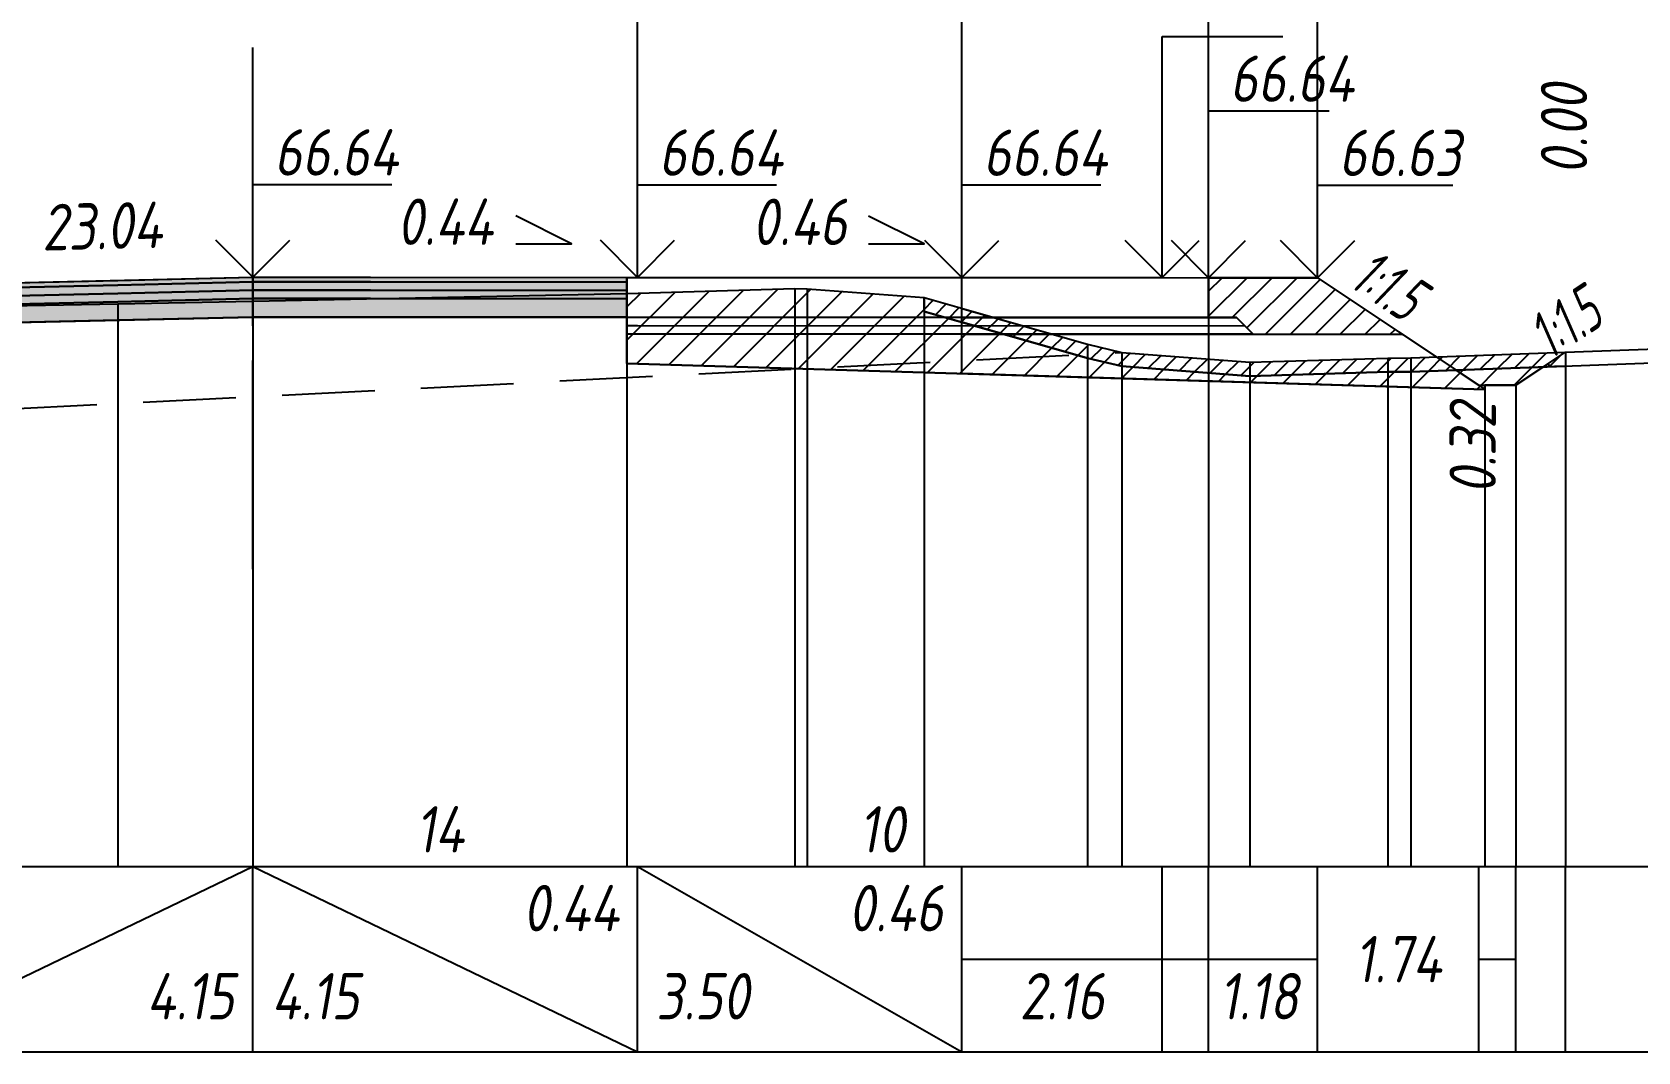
# Model space of a CAD drawing. Extents: x -717 to 1451, y -133302 to 233.
# Drawn here: x -247.6 to -161, y -124594.6 to -124539.6 of the extents above; entities that cross this region are included whole.
import ezdxf
from ezdxf.enums import TextEntityAlignment as Align

# ---------------------------------------------------------------- set-up
doc = ezdxf.new("R2010")
doc.units = 0
doc.linetypes.add('осевая2', pattern=[1.125, 0.75, -0.125, 0.125, -0.125])
doc.linetypes.add('штриховая', pattern=[0.75, 0.5, -0.25])
for name, color, linetype in [('Интерполированный поперечник', 2, 'Continuous'), ('Код_514', 1, 'Continuous'), ('Контур_0', 7, 'Continuous'), ('Контур_2521', 7, 'Continuous'), ('Контур_2564', 7, 'Continuous'), ('Контур_2660', 7, 'Continuous'), ('Контур_2665', 7, 'Continuous'), ('Контур_400', 7, 'Continuous'), ('Контур_508', 7, 'Continuous'), ('Контур_512', 7, 'Continuous'), ('Контур_513', 7, 'Continuous'), ('Контур_818', 7, 'Continuous'), ('Красный поперечник', 1, 'Continuous'), ('Объём_2501', 7, 'Continuous'), ('Объём_2564', 7, 'Continuous'), ('Объём_2650', 7, 'Continuous'), ('Объём_2660', 7, 'Continuous'), ('Объём_2661', 7, 'Continuous'), ('Объём_2662', 7, 'Continuous'), ('Объём_2663', 7, 'Continuous'), ('Объём_2664', 7, 'Continuous'), ('Объём_2665', 7, 'Continuous'), ('Объём_2666', 7, 'Continuous'), ('Объём_2667', 7, 'Continuous'), ('Объём_2668', 7, 'Continuous'), ('Объём_2669', 7, 'Continuous'), ('Объём_2675', 7, 'Continuous'), ('Объём_2753', 7, 'Continuous'), ('Ось', 1, 'осевая2'), ('Откосы', 7, 'Continuous'), ('Отметки покрытия', 7, 'Continuous'), ('Рабочие отметки', 7, 'Continuous'), ('Слои выравнивания', 7, 'Continuous'), ('Таблица', 7, 'Continuous'), ('Уклоны проезжей части', 7, 'Continuous'), ('Черный поперечник', 3, 'Continuous')]:
    doc.layers.add(name, color=color, linetype=linetype)
for name, color, linetype, true_color in [('Контур_2540', 2, 'Continuous', 0xffff00), ('Контур_2560', 2, 'Continuous', 0xffff00), ('Контур_2561', 7, 'Continuous', 0xff8040), ('Контур_2562', 3, 'Continuous', 0x00ff00), ('Контур_2563', 7, 'Continuous', 0xff8000), ('Контур_2570', 7, 'Continuous', 0x80ff00), ('Контур_2725', 7, 'Continuous', 0x323232), ('Контур_2736', 4, 'Continuous', 0x00ffff), ('Контур_2737', 4, 'Continuous', 0x00ffff), ('Контур_2738', 4, 'Continuous', 0x00ffff), ('Контур_2739', 4, 'Continuous', 0x00ffff), ('Контур_2741', 4, 'Continuous', 0x00ffff), ('Контур_2742', 4, 'Continuous', 0x00ffff), ('Контур_2743', 4, 'Continuous', 0x00ffff), ('Контур_2744', 7, 'Continuous', 0xa4ffff), ('Контур_2745', 7, 'Continuous', 0xa4ffff), ('Контур_2747', 4, 'Continuous', 0x00ffff), ('Контур_2748', 4, 'Continuous', 0x00ffff), ('Контур_2749', 4, 'Continuous', 0x00ffff), ('Контур_2750', 4, 'Continuous', 0x00ffff), ('Контур_2751', 4, 'Continuous', 0x00ffff), ('Контур_2752', 4, 'Continuous', 0x00ffff), ('Контур_2760', 7, 'Continuous', 0x323232), ('Контур_2761', 7, 'Continuous', 0x323232), ('Контур_2762', 7, 'Continuous', 0x323232), ('Контур_2763', 7, 'Continuous', 0x323232), ('Контур_402', 7, 'Continuous', 0xff6464), ('Контур_703', 4, 'Continuous', 0x00ffff), ('Контур_705', 4, 'Continuous', 0x00ffff), ('Контур_707', 4, 'Continuous', 0x00ffff), ('Контур_720', 131, 'Continuous', 0xaaffff), ('Объём_2500', 7, 'Continuous', 0xc0c0c0), ('Объём_2520', 7, 'Continuous', 0x80ffff), ('Объём_2540', 2, 'Continuous', 0xffff00), ('Объём_2560', 2, 'Continuous', 0xffff00), ('Объём_2561', 7, 'Continuous', 0xff8040), ('Объём_2562', 3, 'Continuous', 0x00ff00), ('Объём_2563', 7, 'Continuous', 0xff8000), ('Объём_2570', 7, 'Continuous', 0x80ff00), ('Объём_2600', 7, 'Continuous', 0x808000), ('Объём_2746', 2, 'Continuous', 0xffff00)]:
    doc.layers.add(name, color=color, linetype=linetype, true_color=true_color)
doc.styles.get("Standard").update_dxf_attribs({"font": 'txt', "height": 2.5})
doc.styles.add('М', font='romand.shx', dxfattribs={"width": 0.8, "oblique": 10, "height": 2.5})
doc.dimstyles.new('ISO-25', dxfattribs={"dimtxt": 2.5, "dimasz": 2.5, "dimexe": 1.25, "dimexo": 0.625, "dimtad": 1, "dimtxsty": 'Standard', "dimcen": 2.5, "dimadec": 0, "dimazin": 0, "dimtfac": 1, "dimtmove": 0, "dimatfit": 3, "dimfxl": 1, "dimarcsym": 0})

# ---------------------------------------------------------------- blocks, each defined once
blk = doc.blocks.new('_Oblique')
at = {"color": 0, "linetype": 'ByBlock', "lineweight": -2}
blk.add_line((-0.5, -0.5), (0.5, 0.5), dxfattribs=at)
blk = doc.blocks.new('*D2624')
at = {"color": 0, "lineweight": -2, "transparency": 16777216}
for p, q in [((-184.136, -124552.268), (-184.136, -124528.62)), ((-178.252, -124552.271), (-178.252, -124528.62)), ((-184.136, -124529.87), (-178.252, -124529.87)), ((-178.252, -124529.87), (-170.151, -124529.87))]:
    blk.add_line(p, q, dxfattribs=at)
at = {"layer": 'Defpoints', "color": 0, "transparency": 16777216}
for p in [(-178.252, -124529.87), (-184.136, -124552.893), (-178.252, -124552.896)]:
    blk.add_point(p, dxfattribs=at)
at = {"color": 0, "lineweight": -2, "transparency": 16777216, "rotation": 180}
blk.add_blockref('_Oblique', (-184.136, -124529.87), dxfattribs=at)
at = {"color": 0, "lineweight": -2, "transparency": 16777216}
blk.add_blockref('_Oblique', (-178.252, -124529.87), dxfattribs=at)
at = {"color": 0, "transparency": 16777216, "insert": (-173.701, -124527.757), "char_height": 2.5, "width": 8.33333, "attachment_point": 5, "style": 'М'}
blk.add_mtext('1,18', dxfattribs=at)
blk = doc.blocks.new('*D2626')
at = {"color": 0, "lineweight": -2, "transparency": 16777216}
for p, q in [((-197.441, -124552.262), (-197.441, -124528.62)), ((-184.136, -124552.268), (-184.136, -124528.62)), ((-197.441, -124529.87), (-184.136, -124529.87))]:
    blk.add_line(p, q, dxfattribs=at)
at = {"layer": 'Defpoints', "color": 0, "transparency": 16777216}
for p in [(-184.136, -124529.87), (-197.441, -124552.887), (-184.136, -124552.893)]:
    blk.add_point(p, dxfattribs=at)
at = {"color": 0, "lineweight": -2, "transparency": 16777216, "rotation": 180}
blk.add_blockref('_Oblique', (-197.441, -124529.87), dxfattribs=at)
at = {"color": 0, "lineweight": -2, "transparency": 16777216}
blk.add_blockref('_Oblique', (-184.136, -124529.87), dxfattribs=at)
at = {"color": 0, "transparency": 16777216, "insert": (-190.789, -124527.757), "char_height": 2.5, "width": 10, "attachment_point": 5, "style": 'М'}
blk.add_mtext('2,66', dxfattribs=at)
blk = doc.blocks.new('*D2628')
at = {"color": 0, "lineweight": -2, "transparency": 16777216}
for p, q in [((-214.941, -124552.254), (-214.941, -124524.62)), ((-197.441, -124552.262), (-197.441, -124524.62)), ((-197.441, -124525.87), (-214.941, -124525.87))]:
    blk.add_line(p, q, dxfattribs=at)
at = {"layer": 'Defpoints', "color": 0, "transparency": 16777216}
for p in [(-214.941, -124525.87), (-214.941, -124552.879), (-197.441, -124552.887)]:
    blk.add_point(p, dxfattribs=at)
at = {"color": 0, "lineweight": -2, "transparency": 16777216, "rotation": 180}
blk.add_blockref('_Oblique', (-214.941, -124525.87), dxfattribs=at)
at = {"color": 0, "lineweight": -2, "transparency": 16777216}
blk.add_blockref('_Oblique', (-197.441, -124525.87), dxfattribs=at)
at = {"color": 0, "transparency": 16777216, "insert": (-206.191, -124523.757), "char_height": 2.5, "width": 9.58333, "attachment_point": 5, "style": 'М'}
blk.add_mtext('3,50', dxfattribs=at)
blk = doc.blocks.new('*D2629')
at = {"color": 0, "lineweight": -2, "transparency": 16777216}
for p, q in [((-197.441, -124552.262), (-197.441, -124524.62)), ((-178.252, -124552.271), (-178.252, -124524.62)), ((-178.252, -124525.87), (-197.441, -124525.87))]:
    blk.add_line(p, q, dxfattribs=at)
at = {"layer": 'Defpoints', "color": 0, "transparency": 16777216}
for p in [(-197.441, -124525.87), (-197.441, -124552.887), (-178.252, -124552.896)]:
    blk.add_point(p, dxfattribs=at)
at = {"color": 0, "lineweight": -2, "transparency": 16777216, "rotation": 180}
blk.add_blockref('_Oblique', (-197.441, -124525.87), dxfattribs=at)
at = {"color": 0, "lineweight": -2, "transparency": 16777216}
blk.add_blockref('_Oblique', (-178.252, -124525.87), dxfattribs=at)
at = {"color": 0, "transparency": 16777216, "insert": (-187.846, -124523.757), "char_height": 2.5, "width": 10, "attachment_point": 5, "style": 'М'}
blk.add_mtext('3,84', dxfattribs=at)
blk = doc.blocks.new('*D2631')
at = {"color": 0, "lineweight": -2, "transparency": 16777216}
for p, q in [((-311.441, -124554.319), (-311.441, -124516.62)), ((-178.252, -124552.271), (-178.252, -124516.62)), ((-311.441, -124517.87), (-178.252, -124517.87))]:
    blk.add_line(p, q, dxfattribs=at)
at = {"layer": 'Defpoints', "color": 0, "transparency": 16777216}
for p in [(-178.252, -124517.87), (-178.252, -124552.896), (-311.441, -124554.944)]:
    blk.add_point(p, dxfattribs=at)
at = {"color": 0, "lineweight": -2, "transparency": 16777216, "rotation": 180}
blk.add_blockref('_Oblique', (-311.441, -124517.87), dxfattribs=at)
at = {"color": 0, "lineweight": -2, "transparency": 16777216}
blk.add_blockref('_Oblique', (-178.252, -124517.87), dxfattribs=at)
at = {"color": 0, "transparency": 16777216, "insert": (-244.846, -124515.757), "char_height": 2.5, "width": 12.5, "attachment_point": 5, "style": 'М'}
blk.add_mtext('26,64', dxfattribs=at)

msp = doc.modelspace()

# ---------------------------------------------------------------- hatches: boundary and pattern name
at = {"layer": 'Объём_2563'}
h = msp.add_hatch(dxfattribs=at)
h.set_pattern_fill('ANSI31', color=256, scale=0.3)
h.set_pattern_definition([(45, (-429.7274, 17.4249), (-0.673519209, 0.673519209), [])])
h.paths.add_polyline_path([(-184.136, -124552.831), (-178.252, -124552.833), (-173.674, -124555.885), (-181.736, -124555.882), (-182.636, -124554.981), (-184.136, -124554.981)])
at = {"layer": 'Объём_2570'}
h = msp.add_hatch(dxfattribs=at)
h.set_pattern_fill('ANSI31', color=256, scale=0.2)
h.set_pattern_definition([(45, (-429.7274, 17.4249), (-0.449012806, 0.449012806), [])])
h.paths.add_polyline_path([(-164.884, -124557.593), (-173.222, -124557.901), (-174.469, -124557.913), (-181.908, -124558.143), (-188.812, -124557.608), (-190.674, -124557.166), (-199.479, -124554.654), (-199.479, -124553.904), (-190.674, -124556.416), (-188.812, -124556.858), (-181.908, -124557.393), (-174.469, -124557.163), (-173.222, -124557.151), (-164.884, -124556.843)])
at = {"layer": 'Объём_2600'}
h = msp.add_hatch(dxfattribs=at)
h.set_pattern_fill('ANSI31', color=6, scale=0.4)
h.set_pattern_definition([(45, (-429.7274, 17.4249), (-0.898025612, 0.898025612), [])])
h.paths.add_polyline_path([(-167.56, -124558.628), (-169.225, -124558.628), (-169.225, -124558.851), (-215.515, -124557.463), (-215.515, -124553.68), (-206.45, -124553.42), (-205.79, -124553.423), (-199.479, -124553.904), (-199.479, -124554.654), (-190.674, -124557.166), (-188.812, -124557.608), (-181.908, -124558.143), (-174.469, -124557.913), (-173.222, -124557.901), (-166.075, -124557.637)])
h = msp.add_hatch(dxfattribs=at)
h.set_pattern_fill('HONEY', color=5, scale=0.3)
h.set_pattern_definition([(0, (-429.7274, 17.4249), (1.42875, 0.8248891935), [0.9525, -1.905]), (120, (-429.7274, 17.4249), (-1.428749997, 0.824889199), [0.9525, -1.905]), (60, (-429.7274, 17.4249), (3e-09, 1.6497783924), [-1.905, 0.9525])])
h.paths.add_polyline_path([(-166.075, -124557.637), (-164.884, -124556.843), (-164.884, -124557.593)])
at = {"layer": 'Слои выравнивания'}
for color, points in [(2, [(-293.941, -124554.182), (-291.441, -124554.122), (-283.74, -124553.938), (-273.941, -124553.704), (-267.535, -124553.551), (-262.533, -124553.431), (-256.441, -124553.285), (-242.98, -124552.975), (-235.691, -124552.807), (-235.691, -124553.057), (-242.98, -124553.225), (-256.441, -124553.535), (-262.533, -124553.681), (-267.535, -124553.801), (-273.941, -124553.954), (-283.74, -124554.188), (-291.441, -124554.372), (-293.941, -124554.432)]), (2, [(-235.691, -124552.807), (-229.342, -124552.81), (-215.515, -124552.816), (-215.515, -124553.066), (-229.342, -124553.06), (-235.691, -124553.057)]), (3, [(-293.941, -124554.432), (-291.441, -124554.372), (-283.74, -124554.188), (-273.941, -124553.954), (-267.535, -124553.801), (-262.533, -124553.681), (-256.441, -124553.535), (-242.98, -124553.225), (-235.691, -124553.057), (-235.691, -124553.507), (-242.98, -124553.675), (-256.441, -124553.985), (-262.533, -124554.131), (-267.535, -124554.251), (-273.941, -124554.404), (-283.74, -124554.638), (-291.441, -124554.822), (-293.941, -124554.882)]), (4, [(-293.941, -124554.882), (-291.441, -124554.822), (-283.74, -124554.638), (-273.941, -124554.404), (-267.535, -124554.251), (-262.533, -124554.131), (-256.441, -124553.985), (-242.98, -124553.675), (-235.691, -124553.507), (-235.691, -124553.957), (-242.98, -124554.125), (-256.441, -124554.435), (-262.533, -124554.581), (-267.535, -124554.701), (-273.941, -124554.854), (-283.74, -124555.088), (-291.441, -124555.272), (-293.941, -124555.332)]), (3, [(-235.691, -124553.057), (-229.342, -124553.06), (-215.515, -124553.066), (-215.515, -124553.516), (-229.342, -124553.51), (-235.691, -124553.507)]), (4, [(-235.691, -124553.507), (-229.342, -124553.51), (-215.515, -124553.516), (-215.515, -124553.966), (-229.342, -124553.96), (-235.691, -124553.957)]), (5, [(-293.941, -124555.332), (-291.441, -124555.272), (-283.74, -124555.088), (-273.941, -124554.854), (-267.535, -124554.701), (-262.533, -124554.581), (-256.441, -124554.435), (-242.98, -124554.125), (-235.691, -124553.957), (-235.691, -124554.957), (-242.98, -124555.125), (-256.441, -124555.435), (-262.533, -124555.581), (-267.535, -124555.701), (-273.941, -124555.854), (-283.74, -124556.088), (-291.441, -124556.272), (-293.941, -124556.332)]), (5, [(-235.691, -124553.957), (-229.342, -124553.96), (-215.515, -124553.966), (-215.515, -124554.966), (-229.342, -124554.96), (-235.691, -124554.957)])]:
    msp.add_hatch(color=color, dxfattribs=at).paths.add_polyline_path(points)

# ---------------------------------------------------------------- linework, layer by layer
at = {"layer": 'Интерполированный поперечник', "linetype": 'штриховая', "ltscale": 10, "flags": 128}
msp.add_lwpolyline([(-338.978, -124564.46), (-188.886, -124556.872)], dxfattribs=at)
at = {"layer": 'Код_514'}
for p, q in [((-256.441, -124594.575), (-235.691, -124584.575)), ((-235.691, -124594.575), (-235.691, -124584.575)), ((-235.691, -124584.575), (-214.941, -124594.575)), ((-214.941, -124594.575), (-214.941, -124584.575)), ((-214.941, -124584.575), (-197.441, -124594.575)), ((-197.441, -124594.575), (-197.441, -124584.575)), ((-186.636, -124594.575), (-186.636, -124584.575)), ((-184.136, -124594.575), (-184.136, -124584.575)), ((-178.252, -124594.575), (-178.252, -124584.575)), ((-169.56, -124594.575), (-169.56, -124584.575)), ((-167.56, -124594.575), (-167.56, -124584.575)), ((-164.884, -124594.575), (-164.884, -124584.575)), ((-197.441, -124589.575), (-186.636, -124589.575)), ((-186.636, -124589.575), (-184.136, -124589.575)), ((-184.136, -124589.575), (-178.252, -124589.575)), ((-169.56, -124589.575), (-167.56, -124589.575))]:
    msp.add_line(p, q, dxfattribs=at)
at = {"layer": 'Контур_0', "flags": 128}
for points in [[(-215.515, -124552.816), (-184.136, -124552.831), (-184.136, -124554.981), (-215.515, -124554.966), (-215.515, -124552.816), (-215.515, -124552.816)], [(-178.252, -124552.833), (-171.851, -124557.1), (-171.851, -124557.1), (-171.851, -124557.1), (-171.851, -124557.1), (-171.851, -124557.1), (-171.851, -124557.1), (-171.851, -124557.1), (-171.851, -124557.1), (-171.851, -124557.1), (-171.851, -124557.1), (-171.851, -124557.1), (-171.851, -124557.1), (-171.851, -124557.1), (-171.851, -124557.1), (-169.56, -124558.628)], [(-178.252, -124552.833), (-171.851, -124557.1), (-171.851, -124557.1), (-171.851, -124557.1), (-171.851, -124557.1), (-171.851, -124557.1), (-171.851, -124557.1), (-171.851, -124557.1), (-171.851, -124557.1), (-171.851, -124557.1), (-171.851, -124557.1), (-171.851, -124557.1), (-171.851, -124557.1), (-171.851, -124557.1), (-171.851, -124557.1), (-169.56, -124558.628), (-167.56, -124558.628), (-164.884, -124556.843), (-164.884, -124556.843), (-164.884, -124556.843), (-164.884, -124556.843), (-164.884, -124556.843), (-164.884, -124556.843), (-164.884, -124556.843), (-164.884, -124556.843), (-164.884, -124556.843), (-164.884, -124556.843), (-164.884, -124556.843), (-164.884, -124556.843), (-164.884, -124556.843)], [(-214.941, -124554.966), (-182.636, -124554.981), (-181.736, -124555.882), (-215.515, -124555.866), (-215.515, -124554.966), (-214.941, -124554.966), (-214.941, -124554.966)], [(-184.136, -124554.981), (-182.636, -124554.981), (-181.736, -124555.882), (-173.674, -124555.885)]]:
    msp.add_lwpolyline(points, dxfattribs=at)
at = {"layer": 'Контур_2521', "color": 250, "flags": 128}
msp.add_lwpolyline([(-215.515, -124555.416), (-214.941, -124555.416), (-182.186, -124555.431)], dxfattribs=at)
at = {"layer": 'Контур_2540', "flags": 128}
msp.add_lwpolyline([(-169.56, -124558.628), (-169.225, -124558.851), (-215.515, -124557.463), (-215.515, -124555.866), (-173.674, -124555.885), (-169.56, -124558.628), (-169.56, -124558.628)], dxfattribs=at)
at = {"layer": 'Контур_2560', "flags": 128}
msp.add_lwpolyline([(-184.136, -124552.831), (-178.252, -124552.833), (-178.252, -124552.833), (-178.252, -124552.833)], dxfattribs=at)
at = {"layer": 'Контур_2561', "flags": 128}
msp.add_lwpolyline([(-184.136, -124552.831), (-184.136, -124552.831), (-178.252, -124552.833), (-178.252, -124552.833), (-184.136, -124552.831)], dxfattribs=at)
at = {"layer": 'Контур_2562', "flags": 128}
msp.add_lwpolyline([(-178.252, -124552.833), (-178.252, -124552.833), (-178.252, -124552.833), (-178.252, -124552.833), (-178.252, -124552.833)], dxfattribs=at)
at = {"layer": 'Контур_2563', "flags": 128}
msp.add_lwpolyline([(-184.136, -124552.831), (-178.252, -124552.833), (-173.674, -124555.885), (-181.736, -124555.882), (-182.636, -124554.981), (-184.136, -124554.981), (-184.136, -124552.831), (-184.136, -124552.831)], dxfattribs=at)
at = {"layer": 'Контур_2564', "flags": 128}
msp.add_lwpolyline([(-184.136, -124552.831), (-178.252, -124552.833)], dxfattribs=at)
at = {"layer": 'Контур_2570', "flags": 128}
msp.add_lwpolyline([(-262.533, -124554.605), (-242.98, -124554.236), (-235.691, -124554.089), (-215.515, -124553.68), (-206.45, -124553.42), (-205.79, -124553.423), (-199.479, -124553.904), (-199.479, -124554.654), (-190.674, -124557.166), (-188.812, -124557.608), (-188.812, -124557.608), (-181.908, -124558.143), (-174.469, -124557.913), (-173.222, -124557.901), (-139.884, -124556.672)], dxfattribs=at)
at = {"layer": 'Контур_2660', "flags": 128}
msp.add_lwpolyline([(-215.515, -124557.463), (-169.225, -124558.851)], dxfattribs=at)
at = {"layer": 'Контур_2665', "flags": 128}
msp.add_lwpolyline([(-178.252, -124552.833), (-178.252, -124552.833)], dxfattribs=at)
at = {"layer": 'Контур_2725', "flags": 128}
msp.add_lwpolyline([(-293.941, -124556.332), (-291.441, -124556.272), (-283.74, -124556.088), (-273.941, -124555.854), (-267.535, -124555.701), (-262.533, -124555.581), (-256.441, -124555.435), (-242.98, -124555.125), (-235.691, -124554.957), (-229.342, -124554.96), (-215.515, -124554.966)], dxfattribs=at)
at = {"layer": 'Контур_2736', "flags": 128}
for points in [[(-178.252, -124552.833), (-171.851, -124557.1)], [(-171.851, -124557.1), (-169.56, -124558.628)]]:
    msp.add_lwpolyline(points, dxfattribs=at)
at = {"layer": 'Контур_2737', "flags": 128}
msp.add_lwpolyline([(-171.851, -124557.1), (-171.851, -124557.1)], dxfattribs=at)
at = {"layer": 'Контур_2738', "flags": 128}
msp.add_lwpolyline([(-171.851, -124557.1), (-171.851, -124557.1)], dxfattribs=at)
at = {"layer": 'Контур_2739', "flags": 128}
msp.add_lwpolyline([(-171.851, -124557.1), (-171.851, -124557.1)], dxfattribs=at)
at = {"layer": 'Контур_2741', "flags": 128}
msp.add_lwpolyline([(-164.884, -124556.843), (-164.884, -124556.843)], dxfattribs=at)
at = {"layer": 'Контур_2742', "flags": 128}
msp.add_lwpolyline([(-164.884, -124556.843), (-164.884, -124556.843)], dxfattribs=at)
at = {"layer": 'Контур_2743', "flags": 128}
msp.add_lwpolyline([(-164.884, -124556.843), (-164.884, -124556.843)], dxfattribs=at)
at = {"layer": 'Контур_2744', "flags": 128}
msp.add_lwpolyline([(-164.884, -124556.843), (-164.884, -124556.843)], dxfattribs=at)
msp.add_lwpolyline([(-164.884, -124556.843), (-164.884, -124556.843)], dxfattribs=at)
msp.add_lwpolyline([(-164.884, -124556.843), (-164.884, -124556.843)], dxfattribs=at)
msp.add_lwpolyline([(-164.884, -124556.843), (-164.884, -124556.843)], dxfattribs=at)
msp.add_lwpolyline([(-164.884, -124556.843), (-164.884, -124556.843)], dxfattribs=at)
msp.add_lwpolyline([(-164.884, -124556.843), (-164.884, -124556.843)], dxfattribs=at)
at = {"layer": 'Контур_2745', "flags": 128}
msp.add_lwpolyline([(-171.851, -124557.1), (-171.851, -124557.1)], dxfattribs=at)
msp.add_lwpolyline([(-171.851, -124557.1), (-171.851, -124557.1)], dxfattribs=at)
msp.add_lwpolyline([(-171.851, -124557.1), (-171.851, -124557.1)], dxfattribs=at)
msp.add_lwpolyline([(-171.851, -124557.1), (-171.851, -124557.1)], dxfattribs=at)
msp.add_lwpolyline([(-171.851, -124557.1), (-171.851, -124557.1)], dxfattribs=at)
msp.add_lwpolyline([(-171.851, -124557.1), (-171.851, -124557.1)], dxfattribs=at)
at = {"layer": 'Контур_2747', "flags": 128}
msp.add_lwpolyline([(-171.851, -124557.1), (-171.851, -124557.1)], dxfattribs=at)
at = {"layer": 'Контур_2748', "flags": 128}
msp.add_lwpolyline([(-171.851, -124557.1), (-171.851, -124557.1)], dxfattribs=at)
at = {"layer": 'Контур_2749', "flags": 128}
msp.add_lwpolyline([(-171.851, -124557.1), (-171.851, -124557.1)], dxfattribs=at)
at = {"layer": 'Контур_2750', "flags": 128}
msp.add_lwpolyline([(-164.884, -124556.843), (-164.884, -124556.843)], dxfattribs=at)
at = {"layer": 'Контур_2751', "flags": 128}
msp.add_lwpolyline([(-164.884, -124556.843), (-164.884, -124556.843)], dxfattribs=at)
at = {"layer": 'Контур_2752', "flags": 128}
msp.add_lwpolyline([(-164.884, -124556.843), (-164.884, -124556.843)], dxfattribs=at)
at = {"layer": 'Контур_2760', "flags": 128}
msp.add_lwpolyline([(-293.941, -124554.182), (-291.441, -124554.122), (-283.74, -124553.938), (-273.941, -124553.704), (-267.535, -124553.551), (-262.533, -124553.431), (-256.441, -124553.285), (-242.98, -124552.975), (-235.691, -124552.807), (-229.342, -124552.81), (-215.515, -124552.816)], dxfattribs=at)
at = {"layer": 'Контур_2761', "flags": 128}
msp.add_lwpolyline([(-293.941, -124554.432), (-291.441, -124554.372), (-283.74, -124554.188), (-273.941, -124553.954), (-267.535, -124553.801), (-262.533, -124553.681), (-256.441, -124553.535), (-242.98, -124553.225), (-235.691, -124553.057), (-229.342, -124553.06), (-215.515, -124553.066)], dxfattribs=at)
at = {"layer": 'Контур_2762', "flags": 128}
msp.add_lwpolyline([(-293.941, -124554.882), (-291.441, -124554.822), (-283.74, -124554.638), (-273.941, -124554.404), (-267.535, -124554.251), (-262.533, -124554.131), (-256.441, -124553.985), (-242.98, -124553.675), (-235.691, -124553.507), (-229.342, -124553.51), (-215.515, -124553.516)], dxfattribs=at)
at = {"layer": 'Контур_2763', "flags": 128}
msp.add_lwpolyline([(-293.941, -124555.332), (-291.441, -124555.272), (-283.74, -124555.088), (-273.941, -124554.854), (-267.535, -124554.701), (-262.533, -124554.581), (-256.441, -124554.435), (-242.98, -124554.125), (-235.691, -124553.957), (-229.342, -124553.96), (-215.515, -124553.966)], dxfattribs=at)
at = {"layer": 'Контур_400', "flags": 128}
for points in [[(-293.941, -124554.182), (-291.441, -124554.122), (-291.441, -124554.122), (-273.941, -124553.704), (-273.941, -124553.704), (-273.941, -124553.704), (-273.941, -124553.704), (-256.441, -124553.285), (-235.691, -124552.807)], [(-235.691, -124552.807), (-214.941, -124552.816), (-197.441, -124552.824), (-197.441, -124552.824), (-197.441, -124552.824), (-197.441, -124552.824), (-186.636, -124552.829), (-186.636, -124552.829), (-184.136, -124552.831)]]:
    msp.add_lwpolyline(points, dxfattribs=at)
at = {"layer": 'Контур_402', "flags": 128}
msp.add_lwpolyline([(-318.113, -124559.33), (-293.941, -124558.605), (-293.941, -124556.332), (-256.441, -124555.435), (-235.691, -124554.957), (-215.515, -124554.966), (-215.515, -124557.463), (-169.225, -124558.851)], dxfattribs=at)
at = {"layer": 'Контур_508', "flags": 128}
msp.add_lwpolyline([(-324.727, -124563.74), (-318.113, -124559.33), (-293.941, -124558.605), (-293.941, -124556.332), (-256.441, -124555.435), (-235.691, -124554.957), (-215.515, -124554.966), (-215.515, -124557.463), (-169.225, -124558.851), (-169.225, -124558.628), (-167.56, -124558.628), (-164.884, -124556.843)], dxfattribs=at)
at = {"layer": 'Контур_512', "flags": 128}
msp.add_lwpolyline([(-215.515, -124557.463), (-169.225, -124558.851), (-169.225, -124558.628), (-167.56, -124558.628), (-164.884, -124556.843)], dxfattribs=at)
at = {"layer": 'Контур_513', "flags": 128}
msp.add_lwpolyline([(-324.727, -124563.74), (-318.113, -124559.33), (-293.941, -124558.605), (-293.941, -124556.332), (-256.441, -124555.435), (-235.691, -124554.957), (-215.515, -124554.966), (-215.515, -124557.463), (-169.225, -124558.851), (-169.225, -124558.628), (-167.56, -124558.628), (-164.884, -124556.843)], dxfattribs=at)
at = {"layer": 'Контур_703', "flags": 128}
msp.add_lwpolyline([(-178.252, -124552.833), (-171.851, -124557.1)], dxfattribs=at)
at = {"layer": 'Контур_705', "flags": 128}
msp.add_lwpolyline([(-171.851, -124557.1), (-171.851, -124557.1)], dxfattribs=at)
at = {"layer": 'Контур_707', "flags": 128}
msp.add_lwpolyline([(-167.56, -124558.628), (-164.884, -124556.843)], dxfattribs=at)
at = {"layer": 'Контур_720', "flags": 128}
msp.add_lwpolyline([(-169.56, -124558.628), (-167.56, -124558.628)], dxfattribs=at)
at = {"layer": 'Контур_818', "flags": 128}
msp.add_lwpolyline([(-324.727, -124560.254), (-322.231, -124559.328), (-313.404, -124556.387), (-313.4, -124556.384), (-313.4, -124555.634), (-307.144, -124555.194), (-298.555, -124554.593), (-298.055, -124555.343), (-283.74, -124555.01), (-262.533, -124554.605), (-242.98, -124554.236), (-235.691, -124554.089), (-215.515, -124553.68), (-206.45, -124553.42), (-205.79, -124553.423), (-199.479, -124553.904), (-199.479, -124554.654), (-190.674, -124557.166), (-188.812, -124557.608), (-188.812, -124557.608), (-181.908, -124558.143), (-174.469, -124557.913), (-173.222, -124557.901), (-164.884, -124557.593)], dxfattribs=at)
at = {"layer": 'Красный поперечник'}
for p, q in [((-256.441, -124553.285), (-235.691, -124552.807)), ((-235.691, -124552.807), (-214.941, -124552.816)), ((-214.941, -124552.816), (-197.441, -124552.824)), ((-197.441, -124552.824), (-186.636, -124552.829)), ((-186.636, -124552.829), (-184.136, -124552.831)), ((-184.136, -124552.831), (-178.252, -124552.833)), ((-178.252, -124552.833), (-169.56, -124558.628)), ((-167.56, -124558.628), (-164.884, -124556.843)), ((-164.884, -124556.843), (-164.884, -124584.575)), ((-215.515, -124557.463), (-215.515, -124584.575)), ((-169.56, -124558.628), (-167.56, -124558.628)), ((-169.225, -124558.628), (-169.225, -124584.575)), ((-169.225, -124558.851), (-169.225, -124584.575)), ((-167.56, -124558.628), (-167.56, -124584.575))]:
    msp.add_line(p, q, dxfattribs=at)
at = {"layer": 'Объём_2500', "flags": 128}
for points in [[(-215.515, -124552.816), (-184.136, -124552.831), (-184.136, -124554.981), (-215.515, -124554.966), (-215.515, -124552.816), (-215.515, -124552.816)], [(-197.441, -124552.824), (-184.136, -124552.831), (-184.136, -124554.981), (-197.441, -124554.974), (-197.441, -124552.824)]]:
    msp.add_lwpolyline(points, dxfattribs=at)
at = {"layer": 'Объём_2501', "flags": 128}
for points in [[(-293.941, -124554.182), (-291.441, -124554.122), (-291.441, -124554.122), (-273.941, -124553.704), (-273.941, -124553.704), (-273.941, -124553.704), (-273.941, -124553.704), (-256.441, -124553.285), (-235.691, -124552.807)], [(-235.691, -124552.807), (-214.941, -124552.816), (-197.441, -124552.824), (-197.441, -124552.824), (-197.441, -124552.824), (-197.441, -124552.824), (-186.636, -124552.829), (-186.636, -124552.829), (-184.136, -124552.831)], [(-197.441, -124552.824), (-186.636, -124552.829), (-186.636, -124552.829), (-184.136, -124552.831)]]:
    msp.add_lwpolyline(points, dxfattribs=at)
at = {"layer": 'Объём_2520', "color": 250, "flags": 128}
for points in [[(-214.941, -124554.966), (-182.636, -124554.981), (-181.736, -124555.882), (-215.515, -124555.866), (-215.515, -124554.966), (-214.941, -124554.966), (-214.941, -124554.966)], [(-197.441, -124554.974), (-182.636, -124554.981), (-181.736, -124555.882), (-197.441, -124555.874), (-197.441, -124554.974)]]:
    msp.add_lwpolyline(points, dxfattribs=at)
at = {"layer": 'Объём_2540', "flags": 128}
for points in [[(-169.56, -124558.628), (-169.225, -124558.851), (-215.515, -124557.463), (-215.515, -124555.866), (-173.674, -124555.885), (-169.56, -124558.628), (-169.56, -124558.628)], [(-197.441, -124555.874), (-173.674, -124555.885), (-169.56, -124558.628), (-169.56, -124558.628), (-169.56, -124558.628), (-169.225, -124558.851), (-197.441, -124558.005), (-197.441, -124555.874)]]:
    msp.add_lwpolyline(points, dxfattribs=at)
at = {"layer": 'Объём_2560', "flags": 128}
msp.add_lwpolyline([(-184.136, -124552.831), (-178.252, -124552.833), (-178.252, -124552.833), (-178.252, -124552.833)], dxfattribs=at)
msp.add_lwpolyline([(-184.136, -124552.831), (-178.252, -124552.833), (-178.252, -124552.833), (-178.252, -124552.833)], dxfattribs=at)
at = {"layer": 'Объём_2561', "flags": 128}
msp.add_lwpolyline([(-184.136, -124552.831), (-184.136, -124552.831), (-178.252, -124552.833), (-178.252, -124552.833), (-184.136, -124552.831)], dxfattribs=at)
msp.add_lwpolyline([(-184.136, -124552.831), (-184.136, -124552.831), (-178.252, -124552.833), (-178.252, -124552.833), (-184.136, -124552.831)], dxfattribs=at)
at = {"layer": 'Объём_2562', "flags": 128}
msp.add_lwpolyline([(-178.252, -124552.833), (-178.252, -124552.833), (-178.252, -124552.833), (-178.252, -124552.833), (-178.252, -124552.833)], dxfattribs=at)
msp.add_lwpolyline([(-178.252, -124552.833), (-178.252, -124552.833), (-178.252, -124552.833), (-178.252, -124552.833), (-178.252, -124552.833)], dxfattribs=at)
at = {"layer": 'Объём_2563', "color": 250, "flags": 128}
msp.add_lwpolyline([(-184.136, -124552.831), (-178.252, -124552.833), (-173.674, -124555.885), (-181.736, -124555.882), (-182.636, -124554.981), (-184.136, -124554.981), (-184.136, -124552.831), (-184.136, -124552.831)], dxfattribs=at)
msp.add_lwpolyline([(-184.136, -124552.831), (-178.252, -124552.833), (-173.674, -124555.885), (-181.736, -124555.882), (-182.636, -124554.981), (-184.136, -124554.981), (-184.136, -124552.831), (-184.136, -124552.831)], dxfattribs=at)
at = {"layer": 'Объём_2564', "flags": 128}
msp.add_lwpolyline([(-184.136, -124552.831), (-178.252, -124552.833)], dxfattribs=at)
msp.add_lwpolyline([(-184.136, -124552.831), (-178.252, -124552.833)], dxfattribs=at)
at = {"layer": 'Объём_2570', "flags": 128}
for points in [[(-164.884, -124557.593), (-173.222, -124557.901), (-174.469, -124557.913), (-181.908, -124558.143), (-188.812, -124557.608), (-190.674, -124557.166), (-199.479, -124554.654), (-199.479, -124553.904), (-190.674, -124556.416), (-188.812, -124556.858), (-181.908, -124557.393), (-174.469, -124557.163), (-173.222, -124557.151), (-164.884, -124556.843), (-164.884, -124557.593), (-164.884, -124557.593)], [(-197.441, -124554.485), (-190.674, -124556.416), (-188.812, -124556.858), (-181.908, -124557.393), (-174.469, -124557.163), (-173.222, -124557.151), (-164.884, -124556.843), (-164.884, -124557.593), (-164.884, -124557.593), (-164.884, -124557.593), (-173.222, -124557.901), (-174.469, -124557.913), (-181.908, -124558.143), (-188.812, -124557.608), (-190.674, -124557.166), (-197.441, -124555.235), (-197.441, -124554.485)]]:
    msp.add_lwpolyline(points, dxfattribs=at)
at = {"layer": 'Объём_2600', "color": 5, "flags": 128}
msp.add_lwpolyline([(-166.075, -124557.637), (-164.884, -124556.843), (-164.884, -124557.593), (-166.075, -124557.637), (-166.075, -124557.637)], dxfattribs=at)
msp.add_lwpolyline([(-166.075, -124557.637), (-164.884, -124556.843), (-164.884, -124557.593), (-166.075, -124557.637), (-166.075, -124557.637)], dxfattribs=at)
at = {"layer": 'Объём_2650', "color": 6, "flags": 128}
for points in [[(-167.56, -124558.628), (-169.225, -124558.628), (-169.225, -124558.851), (-215.515, -124557.463), (-215.515, -124553.68), (-206.45, -124553.42), (-205.79, -124553.423), (-199.479, -124553.904), (-199.479, -124554.654), (-190.674, -124557.166), (-188.812, -124557.608), (-181.908, -124558.143), (-174.469, -124557.913), (-173.222, -124557.901), (-166.075, -124557.637), (-167.56, -124558.628), (-167.56, -124558.628)], [(-197.441, -124555.235), (-190.674, -124557.166), (-188.812, -124557.608), (-181.908, -124558.143), (-174.469, -124557.913), (-173.222, -124557.901), (-166.075, -124557.637), (-167.56, -124558.628), (-167.56, -124558.628), (-167.56, -124558.628), (-169.225, -124558.628), (-169.225, -124558.851), (-197.441, -124558.005), (-197.441, -124555.235)]]:
    msp.add_lwpolyline(points, dxfattribs=at)
at = {"layer": 'Объём_2660', "flags": 128}
for points in [[(-215.515, -124557.463), (-169.225, -124558.851)], [(-197.441, -124558.005), (-169.225, -124558.851)]]:
    msp.add_lwpolyline(points, dxfattribs=at)
at = {"layer": 'Объём_2661', "flags": 128}
msp.add_lwpolyline([(-178.252, -124552.833), (-171.851, -124557.1), (-169.56, -124558.628)], dxfattribs=at)
msp.add_lwpolyline([(-178.252, -124552.833), (-171.851, -124557.1), (-169.56, -124558.628)], dxfattribs=at)
at = {"layer": 'Объём_2662', "flags": 128}
msp.add_lwpolyline([(-167.56, -124558.628), (-164.884, -124556.843)], dxfattribs=at)
msp.add_lwpolyline([(-167.56, -124558.628), (-164.884, -124556.843)], dxfattribs=at)
at = {"layer": 'Объём_2663', "flags": 128}
msp.add_lwpolyline([(-169.56, -124558.628), (-167.56, -124558.628)], dxfattribs=at)
msp.add_lwpolyline([(-169.56, -124558.628), (-167.56, -124558.628)], dxfattribs=at)
at = {"layer": 'Объём_2664', "flags": 128}
msp.add_lwpolyline([(-169.56, -124558.628), (-167.56, -124558.628)], dxfattribs=at)
msp.add_lwpolyline([(-169.56, -124558.628), (-167.56, -124558.628)], dxfattribs=at)
at = {"layer": 'Объём_2665', "flags": 128}
msp.add_lwpolyline([(-178.252, -124552.833), (-178.252, -124552.833)], dxfattribs=at)
msp.add_lwpolyline([(-178.252, -124552.833), (-178.252, -124552.833)], dxfattribs=at)
at = {"layer": 'Объём_2666', "flags": 128}
for points in [[(-178.252, -124552.833), (-171.851, -124557.1)], [(-178.252, -124552.833), (-171.851, -124557.1)], [(-171.851, -124557.1), (-169.56, -124558.628)], [(-171.851, -124557.1), (-169.56, -124558.628)]]:
    msp.add_lwpolyline(points, dxfattribs=at)
at = {"layer": 'Объём_2667', "flags": 128}
for points in [[(-171.851, -124557.1), (-171.851, -124557.1)], [(-171.851, -124557.1), (-171.851, -124557.1)], [(-164.884, -124556.843), (-164.884, -124556.843)], [(-164.884, -124556.843), (-164.884, -124556.843)]]:
    msp.add_lwpolyline(points, dxfattribs=at)
at = {"layer": 'Объём_2668', "flags": 128}
for points in [[(-171.851, -124557.1), (-171.851, -124557.1)], [(-171.851, -124557.1), (-171.851, -124557.1)], [(-164.884, -124556.843), (-164.884, -124556.843)], [(-164.884, -124556.843), (-164.884, -124556.843)]]:
    msp.add_lwpolyline(points, dxfattribs=at)
at = {"layer": 'Объём_2669', "flags": 128}
for points in [[(-171.851, -124557.1), (-171.851, -124557.1)], [(-171.851, -124557.1), (-171.851, -124557.1)], [(-164.884, -124556.843), (-164.884, -124556.843)], [(-164.884, -124556.843), (-164.884, -124556.843)]]:
    msp.add_lwpolyline(points, dxfattribs=at)
at = {"layer": 'Объём_2675', "flags": 128}
for points in [[(-171.851, -124557.1), (-171.851, -124557.1)], [(-171.851, -124557.1), (-171.851, -124557.1)], [(-171.851, -124557.1), (-171.851, -124557.1)], [(-171.851, -124557.1), (-171.851, -124557.1)], [(-171.851, -124557.1), (-171.851, -124557.1)], [(-171.851, -124557.1), (-171.851, -124557.1)], [(-171.851, -124557.1), (-171.851, -124557.1)], [(-171.851, -124557.1), (-171.851, -124557.1)], [(-171.851, -124557.1), (-171.851, -124557.1)], [(-171.851, -124557.1), (-171.851, -124557.1)], [(-171.851, -124557.1), (-171.851, -124557.1)], [(-171.851, -124557.1), (-171.851, -124557.1)], [(-164.884, -124556.843), (-164.884, -124556.843)], [(-164.884, -124556.843), (-164.884, -124556.843)], [(-164.884, -124556.843), (-164.884, -124556.843)], [(-164.884, -124556.843), (-164.884, -124556.843)], [(-164.884, -124556.843), (-164.884, -124556.843)], [(-164.884, -124556.843), (-164.884, -124556.843)], [(-164.884, -124556.843), (-164.884, -124556.843)], [(-164.884, -124556.843), (-164.884, -124556.843)], [(-164.884, -124556.843), (-164.884, -124556.843)], [(-164.884, -124556.843), (-164.884, -124556.843)], [(-164.884, -124556.843), (-164.884, -124556.843)], [(-164.884, -124556.843), (-164.884, -124556.843)]]:
    msp.add_lwpolyline(points, dxfattribs=at)
at = {"layer": 'Объём_2746', "flags": 128}
for points in [[(-169.56, -124558.628), (-169.225, -124558.628), (-169.225, -124558.851), (-215.515, -124557.463), (-215.515, -124553.68), (-206.45, -124553.42), (-205.79, -124553.423), (-199.479, -124553.904), (-199.479, -124554.654), (-190.674, -124557.166), (-188.812, -124557.608), (-181.908, -124558.143), (-174.469, -124557.913), (-173.222, -124557.901), (-170.785, -124557.811), (-169.56, -124558.628), (-169.56, -124558.628)], [(-197.441, -124555.235), (-190.674, -124557.166), (-188.812, -124557.608), (-181.908, -124558.143), (-174.469, -124557.913), (-173.222, -124557.901), (-170.785, -124557.811), (-169.56, -124558.628), (-169.56, -124558.628), (-169.56, -124558.628), (-169.225, -124558.628), (-169.225, -124558.851), (-197.441, -124558.005), (-197.441, -124555.235)]]:
    msp.add_lwpolyline(points, dxfattribs=at)
at = {"layer": 'Объём_2753', "flags": 128}
msp.add_lwpolyline([(-215.515, -124552.816), (-215.515, -124552.816)], dxfattribs=at)
at = {"layer": 'Ось', "ltscale": 15}
msp.add_line((-235.691, -124568.546), (-235.691, -124511.778), dxfattribs=at)
at = {"layer": 'Откосы', "color": 1, "flags": 128}
for points in [[(-221.501, -124550.999), (-218.501, -124551), (-221.5, -124549.499)], [(-202.476, -124551.008), (-199.476, -124551.009), (-202.475, -124549.508)]]:
    msp.add_lwpolyline(points, dxfattribs=at)
at = {"layer": 'Отметки покрытия', "color": 1}
for p, q in [((-186.636, -124552.829), (-186.636, -124539.831)), ((-186.636, -124539.831), (-180.136, -124539.831)), ((-184.136, -124552.831), (-184.136, -124543.831)), ((-184.136, -124543.831), (-177.636, -124543.831)), ((-235.691, -124552.807), (-235.691, -124547.807)), ((-235.691, -124547.807), (-228.191, -124547.807)), ((-214.941, -124552.816), (-214.941, -124547.816)), ((-214.941, -124547.816), (-207.441, -124547.816)), ((-197.441, -124552.824), (-197.441, -124547.824)), ((-197.441, -124547.824), (-189.941, -124547.824)), ((-178.252, -124552.833), (-178.252, -124547.833)), ((-178.252, -124547.833), (-170.952, -124547.833)), ((-235.691, -124552.807), (-237.691, -124550.807)), ((-235.691, -124552.807), (-233.691, -124550.807)), ((-214.941, -124552.816), (-216.941, -124550.816)), ((-214.941, -124552.816), (-212.941, -124550.816)), ((-197.441, -124552.824), (-199.441, -124550.824)), ((-197.441, -124552.824), (-195.441, -124550.824)), ((-186.636, -124552.829), (-188.636, -124550.829)), ((-186.636, -124552.829), (-184.636, -124550.829)), ((-184.136, -124552.831), (-186.136, -124550.831)), ((-184.136, -124552.831), (-182.136, -124550.831)), ((-178.252, -124552.833), (-180.252, -124550.833)), ((-178.252, -124552.833), (-176.252, -124550.833))]:
    msp.add_line(p, q, dxfattribs=at)
at = {"layer": 'Слои выравнивания'}
for p, q in [((-235.691, -124552.807), (-235.691, -124584.575)), ((-215.515, -124552.816), (-215.515, -124584.575)), ((-184.136, -124552.831), (-184.136, -124584.575))]:
    msp.add_line(p, q, dxfattribs=at)
at = {"layer": 'Слои выравнивания', "color": 2, "flags": 128}
for points in [[(-293.941, -124554.182), (-291.441, -124554.122), (-283.74, -124553.938), (-273.941, -124553.704), (-267.535, -124553.551), (-262.533, -124553.431), (-256.441, -124553.285), (-242.98, -124552.975), (-235.691, -124552.807), (-235.691, -124553.057), (-242.98, -124553.225), (-256.441, -124553.535), (-262.533, -124553.681), (-267.535, -124553.801), (-273.941, -124553.954), (-283.74, -124554.188), (-291.441, -124554.372), (-293.941, -124554.432)], [(-235.691, -124552.807), (-229.342, -124552.81), (-215.515, -124552.816), (-215.515, -124553.066), (-229.342, -124553.06), (-235.691, -124553.057)]]:
    msp.add_lwpolyline(points, close=True, dxfattribs=at)
at = {"layer": 'Слои выравнивания', "color": 3, "flags": 128}
for points in [[(-293.941, -124554.432), (-291.441, -124554.372), (-283.74, -124554.188), (-273.941, -124553.954), (-267.535, -124553.801), (-262.533, -124553.681), (-256.441, -124553.535), (-242.98, -124553.225), (-235.691, -124553.057), (-235.691, -124553.507), (-242.98, -124553.675), (-256.441, -124553.985), (-262.533, -124554.131), (-267.535, -124554.251), (-273.941, -124554.404), (-283.74, -124554.638), (-291.441, -124554.822), (-293.941, -124554.882)], [(-235.691, -124553.057), (-229.342, -124553.06), (-215.515, -124553.066), (-215.515, -124553.516), (-229.342, -124553.51), (-235.691, -124553.507)]]:
    msp.add_lwpolyline(points, close=True, dxfattribs=at)
at = {"layer": 'Слои выравнивания', "color": 4, "flags": 128}
for points in [[(-293.941, -124554.882), (-291.441, -124554.822), (-283.74, -124554.638), (-273.941, -124554.404), (-267.535, -124554.251), (-262.533, -124554.131), (-256.441, -124553.985), (-242.98, -124553.675), (-235.691, -124553.507), (-235.691, -124553.957), (-242.98, -124554.125), (-256.441, -124554.435), (-262.533, -124554.581), (-267.535, -124554.701), (-273.941, -124554.854), (-283.74, -124555.088), (-291.441, -124555.272), (-293.941, -124555.332)], [(-235.691, -124553.507), (-229.342, -124553.51), (-215.515, -124553.516), (-215.515, -124553.966), (-229.342, -124553.96), (-235.691, -124553.957)]]:
    msp.add_lwpolyline(points, close=True, dxfattribs=at)
at = {"layer": 'Слои выравнивания', "color": 5, "flags": 128}
for points in [[(-293.941, -124555.332), (-291.441, -124555.272), (-283.74, -124555.088), (-273.941, -124554.854), (-267.535, -124554.701), (-262.533, -124554.581), (-256.441, -124554.435), (-242.98, -124554.125), (-235.691, -124553.957), (-235.691, -124554.957), (-242.98, -124555.125), (-256.441, -124555.435), (-262.533, -124555.581), (-267.535, -124555.701), (-273.941, -124555.854), (-283.74, -124556.088), (-291.441, -124556.272), (-293.941, -124556.332)], [(-235.691, -124553.957), (-229.342, -124553.96), (-215.515, -124553.966), (-215.515, -124554.966), (-229.342, -124554.96), (-235.691, -124554.957)]]:
    msp.add_lwpolyline(points, close=True, dxfattribs=at)
at = {"layer": 'Таблица'}
for p, q in [((-349.727, -124584.575), (-139.884, -124584.575)), ((-349.727, -124594.575), (-139.884, -124594.575))]:
    msp.add_line(p, q, dxfattribs=at)
at = {"layer": 'Черный поперечник', "color": 7}
for p, q in [((-215.515, -124553.68), (-215.515, -124584.575)), ((-206.45, -124553.42), (-206.45, -124584.575)), ((-205.79, -124553.423), (-205.79, -124584.575)), ((-242.98, -124554.236), (-242.98, -124584.575)), ((-235.691, -124554.089), (-235.691, -124584.575)), ((-199.479, -124553.904), (-199.479, -124584.575)), ((-190.674, -124556.416), (-190.674, -124584.575)), ((-188.812, -124556.858), (-188.812, -124584.575)), ((-173.222, -124557.151), (-173.222, -124584.575)), ((-181.908, -124557.393), (-181.908, -124584.575)), ((-174.469, -124557.163), (-174.469, -124584.575))]:
    msp.add_line(p, q, dxfattribs=at)
at = {"layer": 'Черный поперечник', "flags": 128}
msp.add_lwpolyline([(-349.727, -124564.575), (-338.998, -124564.443), (-329.099, -124561.126), (-322.231, -124558.578), (-313.404, -124555.637), (-313.4, -124555.634), (-307.144, -124555.194), (-298.555, -124554.593), (-298.055, -124555.343), (-283.74, -124555.01), (-262.533, -124554.605), (-242.98, -124554.236), (-235.691, -124554.089), (-215.515, -124553.68), (-206.45, -124553.42), (-205.79, -124553.423), (-199.479, -124553.904), (-190.674, -124556.416), (-188.812, -124556.858), (-181.908, -124557.393), (-174.469, -124557.163), (-173.222, -124557.151), (-139.884, -124555.922)], dxfattribs=at)

# ---------------------------------------------------------------- texts
at = {"layer": 'Код_514', "style": 'М', "oblique": 10, "width": 0.8}
for s, p in [('0.44', (-215.941, -124585.575)), ('0.46', (-198.441, -124585.575))]:
    msp.add_text(s, height=2.5, dxfattribs=at).set_placement(p, align=Align.TOP_RIGHT)
msp.add_text('1.74', height=2.5, dxfattribs=at).set_placement((-173.906, -124589.575), align=Align.MIDDLE_CENTER)
msp.add_text('4.15', height=2.5, dxfattribs=at).set_placement((-236.691, -124593.575), align=Align.BOTTOM_RIGHT)
for s, p in [('4.15', (-234.691, -124593.575)), ('3.50', (-213.941, -124593.575))]:
    msp.add_text(s, height=2.5, dxfattribs=at).set_placement(p, align=Align.BOTTOM_LEFT)
for s, p in [('2.16', (-192.039, -124593.575)), ('1.18', (-181.42, -124593.575))]:
    msp.add_text(s, height=2.5, dxfattribs=at).set_placement(p, align=Align.BOTTOM_CENTER)
at = {"layer": 'Отметки покрытия', "color": 1, "style": 'М', "oblique": 10, "width": 0.8}
for s, p in [('66.64', (-182.995, -124544.099)), ('66.64', (-234.55, -124548.076)), ('66.64', (-213.8, -124548.085)), ('66.64', (-196.3, -124548.093)), ('66.63', (-177.111, -124548.102))]:
    msp.add_text(s, height=2.5, dxfattribs=at).set_placement(p, align=Align.BOTTOM_LEFT)
at = {"layer": 'Рабочие отметки', "color": 1, "style": 'М', "oblique": 10, "width": 0.8}
msp.add_text('0.00', height=2.5, rotation=90, dxfattribs=at).set_placement((-164.962, -124547.274), align=Align.MIDDLE_LEFT)
msp.add_text('0.32', height=2.5, rotation=90, dxfattribs=at).set_placement((-169.888, -124559.559), align=Align.MIDDLE_RIGHT)
at = {"layer": 'Слои выравнивания', "style": 'М', "oblique": 10, "width": 0.8}
for s, p in [('14', (-225.603, -124584.575)), ('10', (-201.755, -124584.575))]:
    msp.add_text(s, height=2.5, dxfattribs=at).set_placement(p, align=Align.BOTTOM_CENTER)
at = {"layer": 'Уклоны проезжей части', "color": 1, "style": 'М', "oblique": 10}
for s, rotation, width, p in [('23.04', 1.32009, 0.8, (-243.786, -124552.047)), ('0.44', 359.97463, 0.8, (-225.315, -124551.812)), ('0.46', 359.97367, 0.8, (-206.19, -124551.82)), ('1:1.5', 326.30994, 0.6, (-175.52, -124554.898)), ('1:1.5', 33.69007, 0.6, (-163.781, -124556.904))]:
    msp.add_text(s, height=2.5, rotation=rotation, dxfattribs=dict(at, width=width)).set_placement(p, align=Align.BOTTOM_CENTER)

# ---------------------------------------------------------------- dimensions: what is measured, and where the dimension line sits
at = {"color": 5}
for base, p1, p2, picture, middle in [((-178.252, -124517.87), (-311.441, -124554.944), (-178.252, -124552.896), '*D2631', (-244.846, -124515.757)), ((-184.136, -124529.87), (-197.441, -124552.887), (-184.136, -124552.893), '*D2626', (-190.789, -124527.757)), ((-178.252, -124529.87), (-184.136, -124552.893), (-178.252, -124552.896), '*D2624', (-173.701, -124527.757))]:
    dim = msp.add_linear_dim(base=base, p1=p1, p2=p2, angle=180, dimstyle='ISO-25', override={"dimasz": 1, "dimlfac": 0.2, "dimzin": 0, "dimtxsty": 'М', "dimblk1": 'Oblique', "dimblk2": 'Oblique', "dimsah": 1}, dxfattribs=at)
    dim.commit()
    dim.dimension.update_dxf_attribs({"geometry": picture, "text_midpoint": middle})
for base, p1, p2, picture, middle in [((-214.941, -124525.87), (-197.441, -124552.887), (-214.941, -124552.879), '*D2628', (-206.191, -124523.757)), ((-197.441, -124525.87), (-178.252, -124552.896), (-197.441, -124552.887), '*D2629', (-187.846, -124523.757))]:
    dim = msp.add_linear_dim(base=base, p1=p1, p2=p2, dimstyle='ISO-25', override={"dimasz": 1, "dimlfac": 0.2, "dimzin": 0, "dimtxsty": 'М', "dimblk1": 'Oblique', "dimblk2": 'Oblique', "dimsah": 1}, dxfattribs=at)
    dim.commit()
    dim.dimension.update_dxf_attribs({"geometry": picture, "text_midpoint": middle})

doc.saveas('drawing.dxf')
